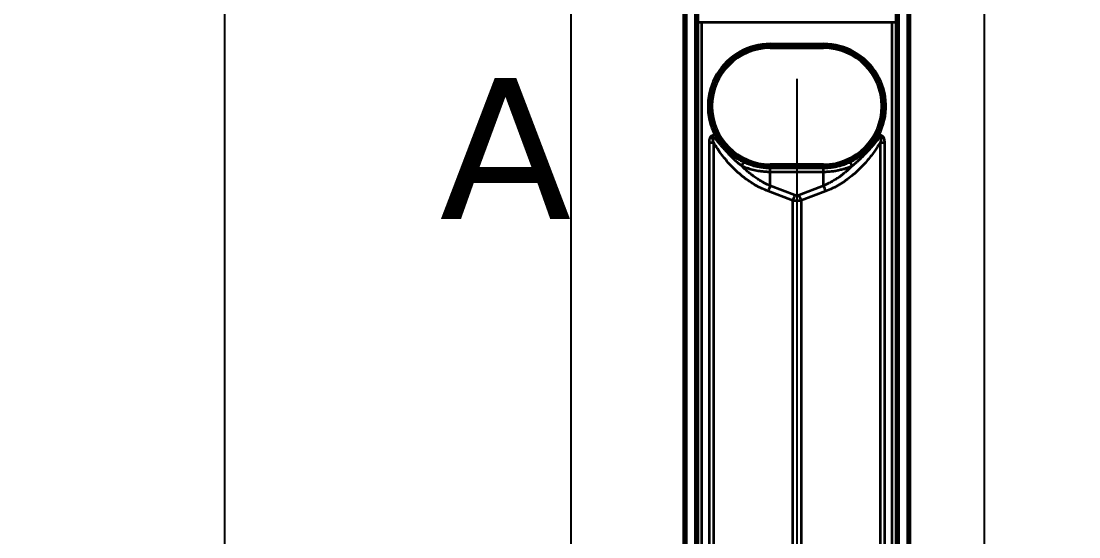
# Model space of a CAD drawing. Header units: millimetres. Extents: x 101 to 3000, y 150 to 4305.
# Drawn here: x 887.7 to 1169.1, y 2640.6 to 2777.8 of the extents above; entities that cross this region are included whole.
import ezdxf

# ---------------------------------------------------------------- set-up
doc = ezdxf.new("R2010")
doc.units = ezdxf.units.MM
doc.header["$LTSCALE"] = 15
for name, color, linetype, lineweight in [('_Sichtbarkanten', 7, 'Continuous', 25), ('Bemaßung (ISO)', 7, 'Continuous', 25), ('Schnittlinie (ISO)', 7, 'Continuous', 35), ('Sichtbar schmal (ISO)', 7, 'Continuous', 35)]:
    doc.layers.add(name, color=color, linetype=linetype, lineweight=lineweight)
doc.styles.add('Bezeichnungstext (DIN)', font='verdana.ttf')
doc.styles.add('Notiztext (DIN)', font='verdana.ttf')
doc.dimstyles.new('Standard (DIN)', dxfattribs={"dimscale": 15, "dimtxt": 2.5, "dimasz": 2.5, "dimexe": 2, "dimexo": 4, "dimgap": 0.5, "dimtad": 1, "dimdec": 1, "dimrnd": 1e-08, "dimtxsty": 'Notiztext (DIN)', "dimcen": 0.09, "dimclrd": 256, "dimclre": 256, "dimclrt": 256, "dimadec": 0, "dimazin": 2, "dimtfac": 1, "dimtmove": 0, "dimatfit": 3, "dimfxl": 0, "dimtolj": 1, "dimtzin": 0, "dimlwd": -1, "dimlwe": -1, "dimarcsym": 0})

# ---------------------------------------------------------------- blocks, each defined once
blk = doc.blocks.new('2DTransSchnitt0')
at = {"layer": 'Schnittlinie (ISO)', "insert": (66.597, 181.676), "char_height": 2.5, "attachment_point": 7, "style": 'Bezeichnungstext (DIN)'}
blk.add_mtext('A', dxfattribs=at)
blk = doc.blocks.new('*D75')
at = {"layer": 'Bemaßung (ISO)', "transparency": 16777216}
for p, q in [((1094.08, 2762.45), (1094.08, 2012.45)), ((1033.93, 2215.15), (1033.93, 2012.45)), ((996.43, 2042.45), (958.93, 2042.45)), ((1033.93, 2042.45), (1094.08, 2042.45)), ((1131.58, 2042.45), (1169.08, 2042.45))]:
    blk.add_line(p, q, dxfattribs=at)
for points in [[(996.43, 2048.7), (996.43, 2036.2), (1033.93, 2042.45)], [(1131.58, 2048.7), (1131.58, 2036.2), (1094.08, 2042.45)]]:
    blk.add_solid(points, dxfattribs=at)
at = {"layer": 'Defpoints', "color": 0, "transparency": 16777216}
for p in [(1094.08, 2822.45), (1033.93, 2275.15), (1094.08, 2042.45)]:
    blk.add_point(p, dxfattribs=at)
at = {"layer": 'Bemaßung (ISO)', "transparency": 16777216, "insert": (1034.63, 2088.98), "char_height": 37.5, "attachment_point": 1, "style": 'Notiztext (DIN)'}
blk.add_mtext('\\A1;60', dxfattribs=at)
blk = doc.blocks.new('*D77')
at = {"layer": 'Bemaßung (ISO)', "transparency": 16777216}
for p, q in [((973.93, 3475.15), (663.93, 3475.15)), ((693.93, 3437.65), (693.93, 2312.65)), ((973.93, 2275.15), (663.93, 2275.15))]:
    blk.add_line(p, q, dxfattribs=at)
for points in [[(687.68, 3437.65), (700.18, 3437.65), (693.93, 3475.15)], [(687.68, 2312.65), (700.18, 2312.65), (693.93, 2275.15)]]:
    blk.add_solid(points, dxfattribs=at)
at = {"layer": 'Defpoints', "color": 0, "transparency": 16777216}
for p in [(1033.93, 3475.15), (693.93, 2275.15), (1033.93, 2275.15)]:
    blk.add_point(p, dxfattribs=at)
at = {"layer": 'Bemaßung (ISO)', "transparency": 16777216, "insert": (647.36, 2814.77), "char_height": 37.5, "attachment_point": 1, "rotation": 90, "style": 'Notiztext (DIN)'}
blk.add_mtext('\\A1;1200', dxfattribs=at)
blk = doc.blocks.new('*D78')
at = {"layer": 'Bemaßung (ISO)', "transparency": 16777216}
for p, q in [((1009.08, 3425.14), (911.85, 3425.14)), ((941.85, 2362.66), (941.85, 3387.64)), ((1009.08, 2325.16), (911.85, 2325.16))]:
    blk.add_line(p, q, dxfattribs=at)
for points in [[(935.6, 3387.64), (948.1, 3387.64), (941.85, 3425.14)], [(935.6, 2362.66), (948.1, 2362.66), (941.85, 2325.16)]]:
    blk.add_solid(points, dxfattribs=at)
at = {"layer": 'Defpoints', "color": 0, "transparency": 16777216}
for p in [(941.85, 3425.14), (1069.08, 3425.14), (1069.08, 2325.16)]:
    blk.add_point(p, dxfattribs=at)
at = {"layer": 'Bemaßung (ISO)', "transparency": 16777216, "insert": (895.31, 2814.77), "char_height": 37.5, "attachment_point": 1, "rotation": 90, "style": 'Notiztext (DIN)'}
blk.add_mtext('\\A1;1100', dxfattribs=at)

msp = doc.modelspace()

# ---------------------------------------------------------------- linework, layer by layer
at = {"layer": '_Sichtbarkanten'}
for p, q in [((1033.93, 3475.15), (1033.93, 2275.15)), ((1143.93, 3475.15), (1143.93, 2275.15)), ((1063.93, 2328.35), (1063.93, 3421.95)), ((1124.23, 3421.95), (1124.23, 2328.35))]:
    msp.add_line(p, q, dxfattribs=at)
at = {"layer": 'Sichtbar schmal (ISO)'}
for p, q in [((1064.07, 2327.14), (1064.07, 3423.16)), ((1064.57, 3423.16), (1064.57, 2327.14)), ((1067.08, 2327.15), (1067.08, 3423.14)), ((1067.58, 3423.14), (1067.58, 2327.15)), ((1120.57, 2327.15), (1120.57, 3423.14)), ((1121.07, 3423.14), (1121.07, 2327.15)), ((1123.58, 2327.14), (1123.58, 3423.16)), ((1124.08, 3423.16), (1124.08, 2327.14)), ((1067.8, 2777.79), (1067.8, 2799.02)), ((1120.35, 2799.02), (1120.35, 2777.79)), ((1067.76, 2327.33), (1067.8, 2777.53)), ((1068.76, 2327.32), (1068.8, 2777.52)), ((1068.8, 2777.52), (1068.8, 2777.79)), ((1068.8, 2777.52), (1119.35, 2777.52)), ((1119.35, 2777.79), (1119.35, 2777.52)), ((1119.35, 2777.52), (1119.39, 2327.32)), ((1120.35, 2777.53), (1120.39, 2327.33)), ((1086.98, 2771.71), (1101.18, 2771.71)), ((1086.98, 2771.21), (1086.98, 2771.71)), ((1101.18, 2771.21), (1101.18, 2771.71)), ((1086.98, 2771.21), (1101.18, 2771.21)), ((1086.98, 2771.21), (1086.98, 2771.15)), ((1086.98, 2771.15), (1101.18, 2771.15)), ((1086.98, 2770.66), (1086.98, 2771.15)), ((1086.98, 2770.66), (1101.18, 2770.66)), ((1101.18, 2771.21), (1101.18, 2771.15)), ((1101.18, 2770.66), (1101.18, 2771.15)), ((1070.8, 2569.82), (1070.8, 2745.47)), ((1071.94, 2569.82), (1071.94, 2745.47)), ((1116.21, 2745.47), (1116.21, 2569.82)), ((1117.35, 2745.47), (1117.35, 2569.82)), ((1101.18, 2739.64), (1086.98, 2739.64)), ((1086.98, 2739.64), (1086.98, 2739.14)), ((1086.98, 2739.08), (1086.98, 2739.14)), ((1101.18, 2739.14), (1086.98, 2739.14)), ((1101.18, 2739.08), (1086.98, 2739.08)), ((1101.17, 2738.67), (1086.98, 2738.67)), ((1086.98, 2737.73), (1086.98, 2738.67)), ((1101.17, 2737.73), (1101.17, 2738.67)), ((1101.18, 2739.64), (1101.18, 2739.14)), ((1101.18, 2739.08), (1101.18, 2739.14)), ((1086.98, 2737.73), (1101.17, 2737.73)), ((1086.98, 2733.98), (1086.98, 2737.73)), ((1101.17, 2733.98), (1101.17, 2737.73)), ((1092.93, 2730.05), (1086.41, 2732.54)), ((1093.5, 2731.49), (1086.98, 2733.98)), ((1101.17, 2733.98), (1094.65, 2731.49)), ((1101.74, 2732.54), (1095.22, 2730.05)), ((1092.93, 2730.05), (1092.93, 2585.25)), ((1095.22, 2730.05), (1095.22, 2585.25))]:
    msp.add_line(p, q, dxfattribs=at)
for centre, radius, start, end in [((1086.98, 2755.14), 16.07, 90, 207.8987), ((1086.98, 2755.15), 16.01, 90, 270), ((1086.98, 2755.15), 15.51, 90, 270), ((1101.18, 2755.14), 16.07, 332.1013, 90), ((1101.18, 2755.15), 16.01, 270, 90), ((1101.18, 2755.15), 15.51, 270, 90)]:
    msp.add_arc(centre, radius, start, end, dxfattribs=at)
for centre, major_axis, ratio, start_param, end_param in [((1066.85, 2777.8), (0, 51.66), 0.018401, 4.707142, 4.712109), ((1068.8, 2777.53), (-1, 0), 0.005236, 0.017454, 1.570801), ((1119.35, 2777.53), (1, 0), 0.005236, 4.712384, 6.265732), ((1121.3, 2777.8), (0, 51.65), 0.018399, 1.571077, 1.576044), ((1086.98, 2755.15), (11.14, -12.26), 0.999999, 2.40427, 4.461992), ((1101.18, 2755.15), (11.77, 11.66), 0.999999, 5.01539, 7.07311), ((1072.33, 2747.39), (0.442, 0.234), 0.004626, 0.017453, 1.568345), ((1115.82, 2747.39), (-0.442, 0.234), 0.004631, 4.714836, 6.265732), ((1070.8, 2745.52), (-10, 0), 0.005236, 1.570796, 1.685163), ((1117.35, 2745.52), (10, 0), 0.005236, 4.598022, 4.712389), ((1079.89, 2740.17), (0.214, 0.452), 0.008852, 4.927959, 6.265731), ((1108.26, 2740.17), (-0.214, 0.452), 0.008851, 0.017454, 1.355225), ((1080.93, 2742.16), (4.74, 8.81), 0.002481, 4.379438, 4.496653), ((1086.98, 2738.58), (-0.005, 0.5), 0.011364, 4.911957, 6.265594), ((1107.22, 2742.16), (-4.74, 8.81), 0.002481, 1.786532, 1.903742), ((1086.98, 2732.52), (1.79, 4.67), 0.108522, 1.294198, 1.606695), ((1101.17, 2732.52), (-1.79, 4.67), 0.108522, 4.67649, 4.988987), ((1093.5, 2730.03), (1.79, 4.67), 0.108522, 1.294198, 1.606695), ((1094.65, 2730.03), (-1.79, 4.67), 0.108522, 4.67649, 4.988987)]:
    msp.add_ellipse(centre, major_axis=major_axis, ratio=ratio, start_param=start_param, end_param=end_param, dxfattribs=at)
for points, knots in [([(1070.8, 2745.47), (1070.8, 2745.55), (1070.81, 2745.7), (1070.82, 2745.91), (1070.84, 2746.11), (1070.86, 2746.29), (1070.9, 2746.46), (1070.94, 2746.61), (1070.99, 2746.76), (1071.05, 2746.89), (1071.11, 2747.01), (1071.19, 2747.11), (1071.26, 2747.2), (1071.34, 2747.27), (1071.43, 2747.33), (1071.52, 2747.37), (1071.62, 2747.41), (1071.74, 2747.44), (1071.87, 2747.46), (1072.02, 2747.45), (1072.17, 2747.43), (1072.28, 2747.41), (1072.33, 2747.4)], [0, 0, 0, 0, 0.05, 0.1, 0.15, 0.2, 0.25, 0.3, 0.35, 0.4, 0.45, 0.5, 0.55, 0.6, 0.65, 0.7, 0.75, 0.8, 0.85, 0.9, 0.95, 1, 1, 1, 1]), ([(1071.94, 2745.47), (1071.92, 2745.53), (1071.9, 2745.6), (1071.88, 2745.66), (1071.86, 2745.72), (1071.84, 2745.78), (1071.82, 2745.84), (1071.8, 2745.89), (1071.79, 2745.95), (1071.77, 2746), (1071.76, 2746.05), (1071.75, 2746.1), (1071.73, 2746.15), (1071.72, 2746.19), (1071.71, 2746.24), (1071.7, 2746.28), (1071.69, 2746.32), (1071.69, 2746.36), (1071.68, 2746.4), (1071.67, 2746.44), (1071.67, 2746.48), (1071.66, 2746.51), (1071.66, 2746.53), (1071.66, 2746.55), (1071.66, 2746.57), (1071.66, 2746.58), (1071.66, 2746.59), (1071.65, 2746.61), (1071.65, 2746.64), (1071.65, 2746.66), (1071.65, 2746.69), (1071.66, 2746.71), (1071.66, 2746.73), (1071.66, 2746.75), (1071.67, 2746.77), (1071.67, 2746.79), (1071.68, 2746.81), (1071.68, 2746.82), (1071.69, 2746.83), (1071.7, 2746.84), (1071.71, 2746.85), (1071.71, 2746.86), (1071.72, 2746.86), (1071.73, 2746.87), (1071.74, 2746.87), (1071.76, 2746.88), (1071.77, 2746.88), (1071.78, 2746.88), (1071.8, 2746.87), (1071.82, 2746.87), (1071.84, 2746.87), (1071.86, 2746.86), (1071.88, 2746.85), (1071.9, 2746.84), (1071.93, 2746.82), (1071.95, 2746.81), (1071.98, 2746.79), (1072.01, 2746.77), (1072.03, 2746.75), (1072.06, 2746.72), (1072.09, 2746.69), (1072.13, 2746.67), (1072.16, 2746.64), (1072.19, 2746.6), (1072.23, 2746.57), (1072.26, 2746.54), (1072.3, 2746.5), (1072.34, 2746.46), (1072.38, 2746.42), (1072.42, 2746.38), (1072.46, 2746.34), (1072.5, 2746.29), (1072.54, 2746.25), (1072.58, 2746.2), (1072.63, 2746.15), (1072.67, 2746.1), (1072.72, 2746.05), (1072.77, 2745.99), (1072.82, 2745.93), (1072.87, 2745.88), (1072.92, 2745.82), (1072.97, 2745.75), (1073.03, 2745.69), (1073.09, 2745.62), (1073.15, 2745.55), (1073.21, 2745.48), (1073.27, 2745.41), (1073.33, 2745.33), (1073.37, 2745.29), (1073.41, 2745.25), (1073.44, 2745.2), (1073.48, 2745.17), (1073.51, 2745.13), (1073.54, 2745.09), (1073.61, 2745.01), (1073.69, 2744.92), (1073.77, 2744.83), (1073.84, 2744.74), (1073.93, 2744.64), (1074.01, 2744.54), (1074.1, 2744.44), (1074.19, 2744.33), (1074.29, 2744.22), (1074.39, 2744.11), (1074.49, 2744), (1074.59, 2743.88), (1074.7, 2743.76), (1074.81, 2743.63), (1074.93, 2743.5), (1074.94, 2743.49), (1074.94, 2743.49), (1074.95, 2743.48), (1075.06, 2743.36), (1075.18, 2743.23), (1075.3, 2743.1), (1075.42, 2742.96), (1075.56, 2742.82), (1075.7, 2742.67), (1075.84, 2742.52), (1075.99, 2742.37), (1076.15, 2742.21), (1076.3, 2742.05), (1076.45, 2741.9), (1076.62, 2741.73), (1076.63, 2741.72), (1076.64, 2741.71), (1076.65, 2741.7), (1076.83, 2741.53), (1077.02, 2741.35), (1077.22, 2741.16), (1077.42, 2740.97), (1077.63, 2740.78), (1077.85, 2740.57), (1078.02, 2740.43), (1078.18, 2740.28), (1078.36, 2740.13), (1078.43, 2740.07), (1078.5, 2740.01), (1078.58, 2739.94), (1078.83, 2739.73), (1079.11, 2739.5), (1079.4, 2739.27)], [0.0000001, 0.0000001, 0.0000001, 0.0000001, 0.0238095, 0.0238095, 0.0238095, 0.047619, 0.047619, 0.047619, 0.0714286, 0.0714286, 0.0714286, 0.0952381, 0.0952381, 0.0952381, 0.1190476, 0.1190476, 0.1190476, 0.1428571, 0.1428571, 0.1428571, 0.1666667, 0.1666667, 0.1666667, 0.181459, 0.181459, 0.181459, 0.1904762, 0.1904762, 0.1904762, 0.2142857, 0.2142857, 0.2142857, 0.2380952, 0.2380952, 0.2380952, 0.2619048, 0.2619048, 0.2619048, 0.2857143, 0.2857143, 0.2857143, 0.3095238, 0.3095238, 0.3095238, 0.3333333, 0.3333333, 0.3333333, 0.3571429, 0.3571429, 0.3571429, 0.3809524, 0.3809524, 0.3809524, 0.4047619, 0.4047619, 0.4047619, 0.4285714, 0.4285714, 0.4285714, 0.452381, 0.452381, 0.452381, 0.4761905, 0.4761905, 0.4761905, 0.5, 0.5, 0.5, 0.5238095, 0.5238095, 0.5238095, 0.547619, 0.547619, 0.547619, 0.5714286, 0.5714286, 0.5714286, 0.5952381, 0.5952381, 0.5952381, 0.6190476, 0.6190476, 0.6190476, 0.6428571, 0.6428571, 0.6428571, 0.6666667, 0.6666667, 0.6666667, 0.6797052, 0.6797052, 0.6797052, 0.6904762, 0.6904762, 0.6904762, 0.7142857, 0.7142857, 0.7142857, 0.7380952, 0.7380952, 0.7380952, 0.7619048, 0.7619048, 0.7619048, 0.7857143, 0.7857143, 0.7857143, 0.8095238, 0.8095238, 0.8095238, 0.8110994, 0.8110994, 0.8110994, 0.8333333, 0.8333333, 0.8333333, 0.8571429, 0.8571429, 0.8571429, 0.8809524, 0.8809524, 0.8809524, 0.9033826, 0.9033826, 0.9033826, 0.9047619, 0.9047619, 0.9047619, 0.9285714, 0.9285714, 0.9285714, 0.952381, 0.952381, 0.952381, 0.9694019, 0.9694019, 0.9694019, 0.9761905, 0.9761905, 0.9761905, 0.9999998, 0.9999998, 0.9999998, 0.9999998]), ([(1079.94, 2740.26), (1079.91, 2740.28), (1079.88, 2740.29), (1079.85, 2740.3), (1079.52, 2740.46), (1079.22, 2740.62), (1078.93, 2740.78), (1078.88, 2740.81), (1078.82, 2740.84), (1078.77, 2740.88), (1078.54, 2741), (1078.33, 2741.13), (1078.13, 2741.26), (1078.01, 2741.34), (1077.89, 2741.42), (1077.78, 2741.49), (1077.66, 2741.57), (1077.54, 2741.65), (1077.43, 2741.73), (1077.26, 2741.85), (1077.09, 2741.98), (1076.93, 2742.1), (1076.89, 2742.13), (1076.85, 2742.16), (1076.81, 2742.19), (1076.62, 2742.34), (1076.44, 2742.48), (1076.27, 2742.63), (1076.25, 2742.65), (1076.23, 2742.66), (1076.21, 2742.68), (1076.06, 2742.8), (1075.93, 2742.93), (1075.8, 2743.05), (1075.72, 2743.11), (1075.66, 2743.17), (1075.59, 2743.24), (1075.51, 2743.31), (1075.44, 2743.38), (1075.37, 2743.45), (1075.26, 2743.55), (1075.15, 2743.66), (1075.05, 2743.76), (1075.03, 2743.79), (1075.01, 2743.81), (1074.99, 2743.83), (1074.87, 2743.95), (1074.76, 2744.07), (1074.65, 2744.19), (1074.63, 2744.21), (1074.61, 2744.24), (1074.59, 2744.26), (1074.51, 2744.35), (1074.42, 2744.44), (1074.35, 2744.54), (1074.29, 2744.6), (1074.24, 2744.66), (1074.19, 2744.72), (1074.15, 2744.77), (1074.11, 2744.81), (1074.08, 2744.86), (1073.99, 2744.96), (1073.91, 2745.06), (1073.84, 2745.15), (1073.76, 2745.25), (1073.69, 2745.34), (1073.62, 2745.43), (1073.59, 2745.48), (1073.56, 2745.52), (1073.53, 2745.56), (1073.49, 2745.61), (1073.46, 2745.65), (1073.43, 2745.7), (1073.37, 2745.78), (1073.31, 2745.86), (1073.26, 2745.94), (1073.2, 2746.02), (1073.15, 2746.09), (1073.09, 2746.17), (1073.07, 2746.21), (1073.04, 2746.25), (1073.02, 2746.29), (1072.99, 2746.32), (1072.97, 2746.35), (1072.95, 2746.39), (1072.9, 2746.46), (1072.86, 2746.53), (1072.82, 2746.59), (1072.81, 2746.6), (1072.81, 2746.6), (1072.81, 2746.61), (1072.77, 2746.67), (1072.73, 2746.73), (1072.69, 2746.8), (1072.67, 2746.83), (1072.65, 2746.86), (1072.63, 2746.9), (1072.61, 2746.93), (1072.59, 2746.96), (1072.57, 2746.99), (1072.53, 2747.05), (1072.5, 2747.11), (1072.47, 2747.16), (1072.46, 2747.17), (1072.46, 2747.18), (1072.45, 2747.2), (1072.41, 2747.27), (1072.37, 2747.33), (1072.33, 2747.4)], [0, 0, 0, 0, 0.004368, 0.004368, 0.004368, 0.052971, 0.052971, 0.052971, 0.0625, 0.0625, 0.0625, 0.101342, 0.101342, 0.101342, 0.125, 0.125, 0.125, 0.149451, 0.149451, 0.149451, 0.1875, 0.1875, 0.1875, 0.197052, 0.197052, 0.197052, 0.244128, 0.244128, 0.244128, 0.25, 0.25, 0.25, 0.290703, 0.290703, 0.290703, 0.3125, 0.3125, 0.3125, 0.336946, 0.336946, 0.336946, 0.375, 0.375, 0.375, 0.383057, 0.383057, 0.383057, 0.428938, 0.428938, 0.428938, 0.4375, 0.4375, 0.4375, 0.474227, 0.474227, 0.474227, 0.5, 0.5, 0.5, 0.518652, 0.518652, 0.518652, 0.562156, 0.562156, 0.562156, 0.604781, 0.604781, 0.604781, 0.625, 0.625, 0.625, 0.646645, 0.646645, 0.646645, 0.6875, 0.6875, 0.6875, 0.728688, 0.728688, 0.728688, 0.75, 0.75, 0.75, 0.769316, 0.769316, 0.769316, 0.81027, 0.81027, 0.81027, 0.8125, 0.8125, 0.8125, 0.852364, 0.852364, 0.852364, 0.875, 0.875, 0.875, 0.897025, 0.897025, 0.897025, 0.9375, 0.9375, 0.9375, 0.946613, 0.946613, 0.946613, 1, 1, 1, 1]), ([(1080.1, 2740.62), (1079.72, 2740.8), (1079.37, 2740.98), (1079.04, 2741.17), (1079.02, 2741.18), (1078.99, 2741.2), (1078.96, 2741.22), (1078.67, 2741.38), (1078.39, 2741.55), (1078.14, 2741.72), (1078.09, 2741.75), (1078.04, 2741.78), (1078, 2741.82), (1077.77, 2741.97), (1077.56, 2742.12), (1077.36, 2742.27), (1077.3, 2742.32), (1077.24, 2742.36), (1077.18, 2742.41), (1077.01, 2742.54), (1076.84, 2742.67), (1076.68, 2742.8), (1076.61, 2742.86), (1076.55, 2742.92), (1076.48, 2742.98), (1076.35, 2743.09), (1076.22, 2743.21), (1076.1, 2743.32), (1076.02, 2743.39), (1075.95, 2743.45), (1075.88, 2743.52), (1075.78, 2743.62), (1075.68, 2743.71), (1075.59, 2743.81), (1075.51, 2743.88), (1075.44, 2743.96), (1075.37, 2744.04), (1075.29, 2744.12), (1075.21, 2744.2), (1075.14, 2744.27), (1075.07, 2744.36), (1074.99, 2744.44), (1074.92, 2744.52), (1074.86, 2744.59), (1074.81, 2744.65), (1074.75, 2744.71), (1074.68, 2744.8), (1074.6, 2744.89), (1074.53, 2744.98), (1074.49, 2745.03), (1074.45, 2745.08), (1074.41, 2745.13), (1074.34, 2745.22), (1074.26, 2745.31), (1074.2, 2745.4), (1074.17, 2745.44), (1074.14, 2745.48), (1074.11, 2745.52), (1074.04, 2745.62), (1073.97, 2745.71), (1073.9, 2745.8), (1073.88, 2745.83), (1073.86, 2745.86), (1073.84, 2745.89), (1073.77, 2745.99), (1073.71, 2746.08), (1073.65, 2746.17), (1073.63, 2746.19), (1073.62, 2746.21), (1073.61, 2746.23), (1073.54, 2746.33), (1073.48, 2746.43), (1073.42, 2746.52), (1073.41, 2746.53), (1073.41, 2746.54), (1073.4, 2746.55), (1073.34, 2746.65), (1073.28, 2746.74), (1073.22, 2746.84), (1073.16, 2746.93), (1073.11, 2747.03), (1073.06, 2747.12), (1073.06, 2747.12), (1073.05, 2747.12), (1073.05, 2747.13), (1073, 2747.22), (1072.95, 2747.3), (1072.91, 2747.38), (1072.86, 2747.47), (1072.82, 2747.55), (1072.78, 2747.63)], [0, 0, 0, 0, 0.057625, 0.057625, 0.057625, 0.0625, 0.0625, 0.0625, 0.115239, 0.115239, 0.115239, 0.125, 0.125, 0.125, 0.173016, 0.173016, 0.173016, 0.1875, 0.1875, 0.1875, 0.230917, 0.230917, 0.230917, 0.25, 0.25, 0.25, 0.288933, 0.288933, 0.288933, 0.3125, 0.3125, 0.3125, 0.347048, 0.347048, 0.347048, 0.375, 0.375, 0.375, 0.405254, 0.405254, 0.405254, 0.4375, 0.4375, 0.4375, 0.463537, 0.463537, 0.463537, 0.5, 0.5, 0.5, 0.52189, 0.52189, 0.52189, 0.5625, 0.5625, 0.5625, 0.580298, 0.580298, 0.580298, 0.625, 0.625, 0.625, 0.638705, 0.638705, 0.638705, 0.6875, 0.6875, 0.6875, 0.697041, 0.697041, 0.697041, 0.75, 0.75, 0.75, 0.75533, 0.75533, 0.75533, 0.8125, 0.8125, 0.8125, 0.872853, 0.872853, 0.872853, 0.875, 0.875, 0.875, 0.935746, 0.935746, 0.935746, 1, 1, 1, 1]), ([(1115.37, 2747.63), (1115.33, 2747.55), (1115.29, 2747.47), (1115.25, 2747.39), (1115.2, 2747.31), (1115.15, 2747.22), (1115.1, 2747.13), (1115.04, 2747.03), (1114.99, 2746.94), (1114.93, 2746.84), (1114.87, 2746.73), (1114.8, 2746.63), (1114.73, 2746.52), (1114.66, 2746.41), (1114.59, 2746.29), (1114.51, 2746.18), (1114.43, 2746.06), (1114.34, 2745.93), (1114.25, 2745.81), (1114.16, 2745.68), (1114.06, 2745.55), (1113.96, 2745.41), (1113.85, 2745.27), (1113.74, 2745.13), (1113.62, 2744.98), (1113.5, 2744.84), (1113.37, 2744.68), (1113.24, 2744.53), (1113.1, 2744.37), (1112.95, 2744.21), (1112.79, 2744.04), (1112.63, 2743.87), (1112.46, 2743.7), (1112.27, 2743.53), (1112.09, 2743.35), (1111.89, 2743.17), (1111.67, 2742.98), (1111.46, 2742.79), (1111.23, 2742.6), (1110.97, 2742.41), (1110.72, 2742.21), (1110.45, 2742.02), (1110.15, 2741.82), (1110.15, 2741.82), (1110.15, 2741.81), (1110.14, 2741.81), (1109.85, 2741.61), (1109.54, 2741.41), (1109.19, 2741.22), (1109.19, 2741.21), (1109.18, 2741.21), (1109.18, 2741.21), (1108.83, 2741.01), (1108.46, 2740.81), (1108.05, 2740.62)], [0, 0, 0, 0, 0.0625, 0.0625, 0.0625, 0.125, 0.125, 0.125, 0.1875, 0.1875, 0.1875, 0.25, 0.25, 0.25, 0.3125, 0.3125, 0.3125, 0.374871, 0.374871, 0.374871, 0.43719, 0.43719, 0.43719, 0.499565, 0.499565, 0.499565, 0.56202, 0.56202, 0.56202, 0.62456, 0.62456, 0.62456, 0.687199, 0.687199, 0.687199, 0.749952, 0.749952, 0.749952, 0.8125, 0.8125, 0.8125, 0.875, 0.875, 0.875, 0.875718, 0.875718, 0.875718, 0.9375, 0.9375, 0.9375, 0.938248, 0.938248, 0.938248, 1, 1, 1, 1]), ([(1115.82, 2747.4), (1115.77, 2747.32), (1115.73, 2747.24), (1115.68, 2747.16), (1115.63, 2747.08), (1115.58, 2746.99), (1115.52, 2746.9), (1115.47, 2746.8), (1115.41, 2746.71), (1115.34, 2746.61), (1115.28, 2746.5), (1115.21, 2746.4), (1115.13, 2746.29), (1115.06, 2746.18), (1114.98, 2746.06), (1114.9, 2745.94), (1114.81, 2745.82), (1114.72, 2745.69), (1114.63, 2745.56), (1114.53, 2745.43), (1114.43, 2745.3), (1114.32, 2745.16), (1114.21, 2745.02), (1114.09, 2744.88), (1113.97, 2744.73), (1113.84, 2744.58), (1113.71, 2744.42), (1113.57, 2744.27), (1113.42, 2744.11), (1113.27, 2743.94), (1113.1, 2743.77), (1112.94, 2743.6), (1112.76, 2743.42), (1112.57, 2743.24), (1112.37, 2743.06), (1112.17, 2742.88), (1111.94, 2742.68), (1111.72, 2742.49), (1111.48, 2742.3), (1111.22, 2742.1), (1110.96, 2741.9), (1110.68, 2741.7), (1110.38, 2741.5), (1110.37, 2741.49), (1110.37, 2741.49), (1110.37, 2741.49), (1110.07, 2741.29), (1109.74, 2741.08), (1109.39, 2740.88), (1109.38, 2740.88), (1109.38, 2740.87), (1109.37, 2740.87), (1109.02, 2740.67), (1108.63, 2740.46), (1108.21, 2740.26)], [0, 0, 0, 0, 0.0625, 0.0625, 0.0625, 0.125, 0.125, 0.125, 0.1875, 0.1875, 0.1875, 0.25, 0.25, 0.25, 0.3125, 0.3125, 0.3125, 0.3748714, 0.3748714, 0.3748714, 0.4371898, 0.4371898, 0.4371898, 0.4995656, 0.4995656, 0.4995656, 0.5620205, 0.5620205, 0.5620205, 0.6245608, 0.6245608, 0.6245608, 0.6871996, 0.6871996, 0.6871996, 0.7499529, 0.7499529, 0.7499529, 0.8125, 0.8125, 0.8125, 0.875, 0.875, 0.875, 0.8757189, 0.8757189, 0.8757189, 0.9375, 0.9375, 0.9375, 0.938249, 0.938249, 0.938249, 0.9999998, 0.9999998, 0.9999998, 0.9999998]), ([(1108.75, 2739.27), (1108.95, 2739.43), (1109.15, 2739.59), (1109.35, 2739.76), (1109.38, 2739.78), (1109.41, 2739.81), (1109.44, 2739.83), (1109.63, 2739.99), (1109.82, 2740.15), (1110, 2740.31), (1110.03, 2740.33), (1110.05, 2740.36), (1110.08, 2740.38), (1110.26, 2740.54), (1110.44, 2740.7), (1110.61, 2740.86), (1110.64, 2740.88), (1110.66, 2740.91), (1110.69, 2740.93), (1110.86, 2741.09), (1111.03, 2741.25), (1111.2, 2741.41), (1111.22, 2741.43), (1111.24, 2741.45), (1111.27, 2741.48), (1111.43, 2741.64), (1111.6, 2741.8), (1111.76, 2741.96), (1111.78, 2741.99), (1111.81, 2742.01), (1111.83, 2742.03), (1111.99, 2742.19), (1112.15, 2742.35), (1112.3, 2742.51), (1112.32, 2742.53), (1112.34, 2742.55), (1112.36, 2742.57), (1112.5, 2742.73), (1112.64, 2742.87), (1112.77, 2743.01), (1112.79, 2743.03), (1112.81, 2743.05), (1112.83, 2743.07), (1112.95, 2743.21), (1113.07, 2743.34), (1113.18, 2743.46), (1113.2, 2743.48), (1113.21, 2743.49), (1113.23, 2743.51), (1113.34, 2743.63), (1113.44, 2743.74), (1113.54, 2743.85), (1113.55, 2743.87), (1113.56, 2743.88), (1113.57, 2743.9), (1113.67, 2744), (1113.76, 2744.11), (1113.85, 2744.21), (1113.86, 2744.22), (1113.87, 2744.23), (1113.88, 2744.24), (1113.97, 2744.34), (1114.05, 2744.44), (1114.13, 2744.53), (1114.14, 2744.54), (1114.15, 2744.55), (1114.16, 2744.56), (1114.23, 2744.65), (1114.31, 2744.74), (1114.38, 2744.82), (1114.38, 2744.83), (1114.39, 2744.84), (1114.4, 2744.85), (1114.47, 2744.93), (1114.54, 2745.01), (1114.6, 2745.08), (1114.61, 2745.09), (1114.61, 2745.1), (1114.62, 2745.1), (1114.68, 2745.18), (1114.74, 2745.25), (1114.8, 2745.32), (1114.81, 2745.32), (1114.81, 2745.33), (1114.82, 2745.34), (1114.88, 2745.41), (1114.93, 2745.47), (1114.99, 2745.53), (1114.99, 2745.54), (1115, 2745.54), (1115, 2745.55), (1115.05, 2745.61), (1115.1, 2745.67), (1115.15, 2745.73), (1115.16, 2745.73), (1115.16, 2745.74), (1115.17, 2745.74), (1115.21, 2745.8), (1115.26, 2745.85), (1115.3, 2745.9), (1115.31, 2745.91), (1115.31, 2745.91), (1115.32, 2745.92), (1115.36, 2745.97), (1115.4, 2746.01), (1115.44, 2746.06), (1115.45, 2746.06), (1115.45, 2746.07), (1115.45, 2746.07), (1115.49, 2746.12), (1115.53, 2746.16), (1115.57, 2746.2), (1115.57, 2746.21), (1115.58, 2746.21), (1115.58, 2746.21), (1115.62, 2746.26), (1115.66, 2746.3), (1115.69, 2746.33), (1115.69, 2746.34), (1115.7, 2746.34), (1115.7, 2746.34), (1115.73, 2746.38), (1115.77, 2746.42), (1115.8, 2746.45), (1115.8, 2746.45), (1115.81, 2746.46), (1115.81, 2746.46), (1115.84, 2746.49), (1115.87, 2746.52), (1115.9, 2746.55), (1115.94, 2746.59), (1115.97, 2746.62), (1116, 2746.65), (1116.03, 2746.67), (1116.06, 2746.7), (1116.09, 2746.72), (1116.12, 2746.74), (1116.14, 2746.77), (1116.17, 2746.78), (1116.19, 2746.8), (1116.22, 2746.82), (1116.24, 2746.83), (1116.26, 2746.84), (1116.28, 2746.85), (1116.3, 2746.86), (1116.32, 2746.87), (1116.34, 2746.87), (1116.35, 2746.88), (1116.37, 2746.88), (1116.38, 2746.88), (1116.39, 2746.88), (1116.41, 2746.87), (1116.42, 2746.87), (1116.43, 2746.86), (1116.44, 2746.86), (1116.45, 2746.85), (1116.45, 2746.84), (1116.46, 2746.83), (1116.47, 2746.82), (1116.48, 2746.8), (1116.48, 2746.78), (1116.49, 2746.76), (1116.49, 2746.74), (1116.49, 2746.72), (1116.5, 2746.7), (1116.5, 2746.67), (1116.5, 2746.64), (1116.5, 2746.61), (1116.49, 2746.58), (1116.49, 2746.54), (1116.49, 2746.51), (1116.48, 2746.47), (1116.48, 2746.43), (1116.47, 2746.39), (1116.46, 2746.35), (1116.45, 2746.3), (1116.44, 2746.26), (1116.43, 2746.21), (1116.42, 2746.16), (1116.41, 2746.1), (1116.39, 2746.05), (1116.38, 2745.99), (1116.36, 2745.93), (1116.34, 2745.87), (1116.32, 2745.81), (1116.3, 2745.75), (1116.28, 2745.68), (1116.26, 2745.61), (1116.23, 2745.54), (1116.21, 2745.47)], [0, 0, 0, 0, 0.0206, 0.0206, 0.0206, 0.02381, 0.02381, 0.02381, 0.044483, 0.044483, 0.044483, 0.047619, 0.047619, 0.047619, 0.068372, 0.068372, 0.068372, 0.071429, 0.071429, 0.071429, 0.092259, 0.092259, 0.092259, 0.095238, 0.095238, 0.095238, 0.116162, 0.116162, 0.116162, 0.119048, 0.119048, 0.119048, 0.140062, 0.140062, 0.140062, 0.142857, 0.142857, 0.142857, 0.163933, 0.163933, 0.163933, 0.166667, 0.166667, 0.166667, 0.187805, 0.187805, 0.187805, 0.190476, 0.190476, 0.190476, 0.211693, 0.211693, 0.211693, 0.214286, 0.214286, 0.214286, 0.235586, 0.235586, 0.235586, 0.238095, 0.238095, 0.238095, 0.259475, 0.259475, 0.259475, 0.261905, 0.261905, 0.261905, 0.283362, 0.283362, 0.283362, 0.285714, 0.285714, 0.285714, 0.307251, 0.307251, 0.307251, 0.309524, 0.309524, 0.309524, 0.331139, 0.331139, 0.331139, 0.333333, 0.333333, 0.333333, 0.355027, 0.355027, 0.355027, 0.357143, 0.357143, 0.357143, 0.378915, 0.378915, 0.378915, 0.380952, 0.380952, 0.380952, 0.402803, 0.402803, 0.402803, 0.404762, 0.404762, 0.404762, 0.42669, 0.42669, 0.42669, 0.428571, 0.428571, 0.428571, 0.450578, 0.450578, 0.450578, 0.452381, 0.452381, 0.452381, 0.474467, 0.474467, 0.474467, 0.47619, 0.47619, 0.47619, 0.498356, 0.498356, 0.498356, 0.5, 0.5, 0.5, 0.522245, 0.522245, 0.522245, 0.546132, 0.546132, 0.546132, 0.570019, 0.570019, 0.570019, 0.593908, 0.593908, 0.593908, 0.617795, 0.617795, 0.617795, 0.641682, 0.641682, 0.641682, 0.665567, 0.665567, 0.665567, 0.68945, 0.68945, 0.68945, 0.713334, 0.713334, 0.713334, 0.737224, 0.737224, 0.737224, 0.761123, 0.761123, 0.761123, 0.785014, 0.785014, 0.785014, 0.808897, 0.808897, 0.808897, 0.832784, 0.832784, 0.832784, 0.856673, 0.856673, 0.856673, 0.880561, 0.880561, 0.880561, 0.904449, 0.904449, 0.904449, 0.928336, 0.928336, 0.928336, 0.952224, 0.952224, 0.952224, 0.976112, 0.976112, 0.976112, 1, 1, 1, 1]), ([(1115.82, 2747.4), (1115.87, 2747.41), (1115.96, 2747.43), (1116.1, 2747.45), (1116.24, 2747.46), (1116.36, 2747.45), (1116.48, 2747.43), (1116.58, 2747.4), (1116.67, 2747.36), (1116.75, 2747.31), (1116.84, 2747.24), (1116.92, 2747.16), (1117, 2747.06), (1117.07, 2746.95), (1117.13, 2746.82), (1117.19, 2746.68), (1117.24, 2746.52), (1117.28, 2746.34), (1117.31, 2746.15), (1117.33, 2745.94), (1117.34, 2745.72), (1117.35, 2745.55), (1117.35, 2745.47)], [0, 0, 0, 0, 0.05, 0.1, 0.15, 0.2, 0.25, 0.3, 0.35, 0.4, 0.45, 0.5, 0.55, 0.6, 0.65, 0.7, 0.75, 0.8, 0.85, 0.9, 0.95, 0.9999999, 0.9999999, 0.9999999, 0.9999999]), ([(1116.21, 2745.47), (1116, 2745.12), (1115.56, 2744.4), (1114.82, 2743.29), (1113.95, 2742.09), (1112.91, 2740.79), (1111.66, 2739.38), (1110.23, 2737.95), (1108.69, 2736.62), (1107.13, 2735.43), (1105.42, 2734.31), (1103.58, 2733.31), (1102.36, 2732.78), (1101.74, 2732.54)], [0, 0, 0, 0, 0.0909091, 0.1818182, 0.2727273, 0.3636364, 0.4545455, 0.5454545, 0.6363636, 0.7272727, 0.8181818, 0.9090909, 1, 1, 1, 1]), ([(1086.98, 2739.08), (1086.51, 2739.08), (1086.05, 2739.1), (1085.59, 2739.14), (1085.58, 2739.14), (1085.57, 2739.14), (1085.56, 2739.14), (1085.13, 2739.18), (1084.71, 2739.23), (1084.29, 2739.3), (1084.24, 2739.31), (1084.19, 2739.32), (1084.15, 2739.33), (1083.74, 2739.4), (1083.33, 2739.49), (1082.93, 2739.59), (1082.87, 2739.61), (1082.82, 2739.62), (1082.76, 2739.64), (1082.34, 2739.75), (1081.93, 2739.88), (1081.52, 2740.03), (1081.48, 2740.04), (1081.45, 2740.06), (1081.41, 2740.07), (1080.96, 2740.23), (1080.53, 2740.42), (1080.1, 2740.62)], [0, 0, 0, 0, 0.1958639, 0.1958639, 0.1958639, 0.2, 0.2, 0.2, 0.3802036, 0.3802036, 0.3802036, 0.4, 0.4, 0.4, 0.5752389, 0.5752389, 0.5752389, 0.6, 0.6, 0.6, 0.7832571, 0.7832571, 0.7832571, 0.8, 0.8, 0.8, 1, 1, 1, 1]), ([(1108.05, 2740.62), (1107.62, 2740.42), (1107.19, 2740.23), (1106.74, 2740.07), (1106.3, 2739.91), (1105.85, 2739.76), (1105.39, 2739.64), (1104.93, 2739.51), (1104.47, 2739.41), (1104, 2739.33), (1103.53, 2739.24), (1103.06, 2739.18), (1102.59, 2739.14), (1102.12, 2739.1), (1101.65, 2739.08), (1101.18, 2739.08)], [0, 0, 0, 0, 0.2, 0.2, 0.2, 0.4, 0.4, 0.4, 0.6, 0.6, 0.6, 0.8, 0.8, 0.8, 1, 1, 1, 1]), ([(1086.98, 2733.98), (1086.46, 2734.2), (1085.93, 2734.45), (1085.41, 2734.72), (1085.34, 2734.76), (1085.27, 2734.79), (1085.2, 2734.83), (1084.75, 2735.07), (1084.3, 2735.34), (1083.86, 2735.62), (1083.72, 2735.71), (1083.58, 2735.8), (1083.44, 2735.89), (1083.07, 2736.14), (1082.69, 2736.41), (1082.32, 2736.69), (1082.12, 2736.84), (1081.92, 2737), (1081.72, 2737.16), (1081.42, 2737.4), (1081.12, 2737.65), (1080.83, 2737.91), (1080.57, 2738.14), (1080.31, 2738.37), (1080.06, 2738.62), (1079.83, 2738.83), (1079.62, 2739.05), (1079.4, 2739.27)], [0, 0, 0, 0, 0.2, 0.2, 0.2, 0.226677, 0.226677, 0.226677, 0.4, 0.4, 0.4, 0.453191, 0.453191, 0.453191, 0.6, 0.6, 0.6, 0.679814, 0.679814, 0.679814, 0.8, 0.8, 0.8, 0.906661, 0.906661, 0.906661, 1, 1, 1, 1]), ([(1079.4, 2739.27), (1079.63, 2739.18), (1079.86, 2739.08), (1080.09, 2739), (1080.32, 2738.91), (1080.55, 2738.83), (1080.78, 2738.75), (1080.79, 2738.75), (1080.79, 2738.75), (1080.8, 2738.75), (1081.02, 2738.67), (1081.25, 2738.6), (1081.47, 2738.54), (1081.48, 2738.53), (1081.49, 2738.53), (1081.5, 2738.53), (1081.73, 2738.46), (1081.95, 2738.4), (1082.18, 2738.34), (1082.19, 2738.34), (1082.2, 2738.34), (1082.21, 2738.33), (1082.45, 2738.27), (1082.69, 2738.22), (1082.95, 2738.16), (1082.95, 2738.16), (1082.96, 2738.16), (1082.97, 2738.16), (1083.23, 2738.1), (1083.5, 2738.05), (1083.79, 2738), (1084.08, 2737.95), (1084.39, 2737.91), (1084.71, 2737.87), (1084.72, 2737.87), (1084.73, 2737.87), (1084.74, 2737.87), (1085.06, 2737.83), (1085.4, 2737.8), (1085.77, 2737.77), (1085.78, 2737.77), (1085.79, 2737.77), (1085.8, 2737.77), (1086.17, 2737.75), (1086.57, 2737.73), (1086.98, 2737.73)], [0, 0, 0, 0, 0.111111, 0.111111, 0.111111, 0.220099, 0.220099, 0.220099, 0.222222, 0.222222, 0.222222, 0.328774, 0.328774, 0.328774, 0.333333, 0.333333, 0.333333, 0.43952, 0.43952, 0.43952, 0.444444, 0.444444, 0.444444, 0.552363, 0.552363, 0.552363, 0.555556, 0.555556, 0.555556, 0.666667, 0.666667, 0.666667, 0.777778, 0.777778, 0.777778, 0.780862, 0.780862, 0.780862, 0.888889, 0.888889, 0.888889, 0.892355, 0.892355, 0.892355, 1, 1, 1, 1]), ([(1086.98, 2738.67), (1086.51, 2738.67), (1086.03, 2738.69), (1085.55, 2738.74), (1085.55, 2738.74), (1085.54, 2738.74), (1085.53, 2738.74), (1085.09, 2738.78), (1084.66, 2738.83), (1084.22, 2738.91), (1084.18, 2738.92), (1084.13, 2738.92), (1084.09, 2738.93), (1083.66, 2739.01), (1083.25, 2739.1), (1082.83, 2739.21), (1082.78, 2739.22), (1082.72, 2739.24), (1082.66, 2739.25), (1082.23, 2739.37), (1081.81, 2739.5), (1081.39, 2739.66), (1081.35, 2739.67), (1081.31, 2739.68), (1081.28, 2739.7), (1080.82, 2739.87), (1080.37, 2740.05), (1079.94, 2740.26)], [0, 0, 0, 0, 0.1969192, 0.1969192, 0.1969192, 0.2, 0.2, 0.2, 0.3810174, 0.3810174, 0.3810174, 0.4, 0.4, 0.4, 0.5757978, 0.5757978, 0.5757978, 0.6, 0.6, 0.6, 0.7835432, 0.7835432, 0.7835432, 0.8, 0.8, 0.8, 0.9999991, 0.9999991, 0.9999991, 0.9999991]), ([(1108.21, 2740.26), (1107.79, 2740.06), (1107.35, 2739.87), (1106.9, 2739.71), (1106.89, 2739.7), (1106.88, 2739.7), (1106.87, 2739.7), (1106.47, 2739.55), (1106.05, 2739.41), (1105.63, 2739.29), (1105.58, 2739.28), (1105.54, 2739.26), (1105.49, 2739.25), (1105.08, 2739.14), (1104.67, 2739.05), (1104.25, 2738.97), (1104.19, 2738.95), (1104.13, 2738.94), (1104.07, 2738.93), (1103.63, 2738.85), (1103.19, 2738.79), (1102.75, 2738.75), (1102.71, 2738.75), (1102.66, 2738.74), (1102.62, 2738.74), (1102.13, 2738.7), (1101.65, 2738.67), (1101.17, 2738.67)], [0, 0, 0, 0, 0.195725, 0.195725, 0.195725, 0.2, 0.2, 0.2, 0.379749, 0.379749, 0.379749, 0.4, 0.4, 0.4, 0.574221, 0.574221, 0.574221, 0.6, 0.6, 0.6, 0.78173, 0.78173, 0.78173, 0.8, 0.8, 0.8, 1, 1, 1, 1]), ([(1101.17, 2737.73), (1101.56, 2737.73), (1101.93, 2737.75), (1102.28, 2737.77), (1102.32, 2737.77), (1102.35, 2737.77), (1102.38, 2737.77), (1102.7, 2737.79), (1103, 2737.82), (1103.28, 2737.85), (1103.33, 2737.86), (1103.38, 2737.86), (1103.44, 2737.87), (1103.69, 2737.9), (1103.93, 2737.93), (1104.16, 2737.97), (1104.23, 2737.98), (1104.29, 2737.99), (1104.36, 2738), (1104.57, 2738.04), (1104.77, 2738.07), (1104.96, 2738.11), (1105.03, 2738.13), (1105.11, 2738.14), (1105.18, 2738.16), (1105.36, 2738.2), (1105.53, 2738.23), (1105.7, 2738.28), (1105.78, 2738.29), (1105.86, 2738.31), (1105.93, 2738.33), (1106.1, 2738.37), (1106.26, 2738.42), (1106.41, 2738.46), (1106.49, 2738.48), (1106.57, 2738.51), (1106.65, 2738.53), (1106.81, 2738.58), (1106.97, 2738.62), (1107.13, 2738.68), (1107.2, 2738.7), (1107.28, 2738.72), (1107.35, 2738.75), (1107.54, 2738.81), (1107.72, 2738.87), (1107.9, 2738.94), (1107.95, 2738.96), (1108, 2738.98), (1108.06, 2739), (1108.29, 2739.08), (1108.52, 2739.18), (1108.75, 2739.27)], [0, 0, 0, 0, 0.1016443, 0.1016443, 0.1016443, 0.1111111, 0.1111111, 0.1111111, 0.2044614, 0.2044614, 0.2044614, 0.2222222, 0.2222222, 0.2222222, 0.3083534, 0.3083534, 0.3083534, 0.3333333, 0.3333333, 0.3333333, 0.4135371, 0.4135371, 0.4135371, 0.4444444, 0.4444444, 0.4444444, 0.5207013, 0.5207013, 0.5207013, 0.5555556, 0.5555556, 0.5555556, 0.629611, 0.629611, 0.629611, 0.6666667, 0.6666667, 0.6666667, 0.7421146, 0.7421146, 0.7421146, 0.7777778, 0.7777778, 0.7777778, 0.8634349, 0.8634349, 0.8634349, 0.8888889, 0.8888889, 0.8888889, 0.9999989, 0.9999989, 0.9999989, 0.9999989]), ([(1108.75, 2739.27), (1108.54, 2739.05), (1108.32, 2738.84), (1108.1, 2738.62), (1107.87, 2738.41), (1107.64, 2738.19), (1107.41, 2737.99), (1107.21, 2737.8), (1107, 2737.62), (1106.78, 2737.44), (1106.53, 2737.23), (1106.27, 2737.02), (1106, 2736.82), (1105.81, 2736.67), (1105.62, 2736.53), (1105.42, 2736.38), (1105.11, 2736.16), (1104.79, 2735.94), (1104.47, 2735.73), (1104.32, 2735.64), (1104.17, 2735.54), (1104.02, 2735.45), (1103.63, 2735.21), (1103.23, 2734.98), (1102.83, 2734.77), (1102.75, 2734.73), (1102.68, 2734.69), (1102.6, 2734.65), (1102.13, 2734.41), (1101.65, 2734.18), (1101.18, 2733.98), (1101.17, 2733.98), (1101.17, 2733.98), (1101.17, 2733.98)], [0.0000008, 0.0000008, 0.0000008, 0.0000008, 0.0985707, 0.0985707, 0.0985707, 0.2, 0.2, 0.2, 0.2911377, 0.2911377, 0.2911377, 0.4, 0.4, 0.4, 0.4780355, 0.4780355, 0.4780355, 0.6, 0.6, 0.6, 0.6550383, 0.6550383, 0.6550383, 0.8, 0.8, 0.8, 0.827128, 0.827128, 0.827128, 0.9988496, 0.9988496, 0.9988496, 1, 1, 1, 1]), ([(1101.17, 2738.67), (1101.17, 2738.72), (1101.17, 2738.76), (1101.17, 2738.8), (1101.17, 2738.84), (1101.17, 2738.88), (1101.17, 2738.91), (1101.17, 2738.95), (1101.17, 2738.98), (1101.17, 2739), (1101.17, 2739.02), (1101.17, 2739.04), (1101.17, 2739.05), (1101.17, 2739.07), (1101.17, 2739.07), (1101.18, 2739.08)], [0, 0, 0, 0, 0.2, 0.2, 0.2, 0.4, 0.4, 0.4, 0.6, 0.6, 0.6, 0.8, 0.8, 0.8, 1, 1, 1, 1]), ([(1095.22, 2730.05), (1095.06, 2730.02), (1094.91, 2730), (1094.75, 2729.98), (1094.6, 2729.96), (1094.45, 2729.95), (1094.3, 2729.95), (1094.15, 2729.94), (1094, 2729.94), (1093.85, 2729.95), (1093.7, 2729.95), (1093.55, 2729.96), (1093.4, 2729.98), (1093.24, 2730), (1093.09, 2730.02), (1092.93, 2730.05)], [0.000001, 0.000001, 0.000001, 0.000001, 0.2, 0.2, 0.2, 0.4, 0.4, 0.4, 0.6, 0.6, 0.6, 0.8, 0.8, 0.8, 1, 1, 1, 1]), ([(1094.65, 2731.49), (1094.57, 2731.46), (1094.41, 2731.41), (1094.19, 2731.38), (1093.96, 2731.38), (1093.74, 2731.41), (1093.58, 2731.46), (1093.5, 2731.49)], [0.0000019, 0.0000019, 0.0000019, 0.0000019, 0.2, 0.4, 0.6, 0.8, 1, 1, 1, 1])]:
    msp.add_open_spline(points, degree=3, knots=knots, dxfattribs=at)
msp.add_open_spline([(1086.41, 2732.54), (1085.86, 2732.76), (1084.76, 2733.23), (1083.13, 2734.08), (1081.51, 2735.09), (1079.92, 2736.25), (1078.37, 2737.54), (1076.89, 2738.96), (1075.46, 2740.52), (1074.11, 2742.19), (1072.92, 2743.88), (1072.25, 2744.95), (1071.94, 2745.47)], degree=3, dxfattribs=at)

# ---------------------------------------------------------------- block references
at = {"layer": 'Schnittlinie (ISO)', "xscale": 15, "yscale": 15, "zscale": 15}
msp.add_blockref('2DTransSchnitt0', (0, 0), dxfattribs=at)

# ---------------------------------------------------------------- dimensions: what is measured, and where the dimension line sits
at = {"layer": 'Bemaßung (ISO)'}
for base, p1, p2, angle, override, picture, middle in [((693.93, 2275.15), (1033.93, 3475.15), (1033.93, 2275.15), 90, {"dimdec": 1, "dimtp": 0, "dimtm": 0, "dimtdec": 2, "dimtofl": 0, "dimatfit": 1}, '*D77', (693.93, 2875.15)), ((941.85, 3425.14), (1069.08, 2325.16), (1069.08, 3425.14), 90, {"dimdec": 1, "dimtp": 0, "dimtm": 0, "dimtdec": 2, "dimtofl": 0, "dimatfit": 1}, '*D78', (941.85, 2875.15)), ((1094.08, 2042.45), (1033.93, 2275.15), (1094.08, 2822.45), 180, {"dimdec": 0, "dimtp": 0, "dimtm": 0, "dimtdec": 0, "dimtofl": 1, "dimatfit": 1}, '*D75', (1064, 2042.45))]:
    dim = msp.add_linear_dim(base=base, p1=p1, p2=p2, angle=angle, dimstyle='Standard (DIN)', override=override, dxfattribs=at)
    dim.commit()
    dim.dimension.update_dxf_attribs({"geometry": picture, "text_midpoint": middle, "dimtype": 160})

doc.saveas('drawing.dxf')
